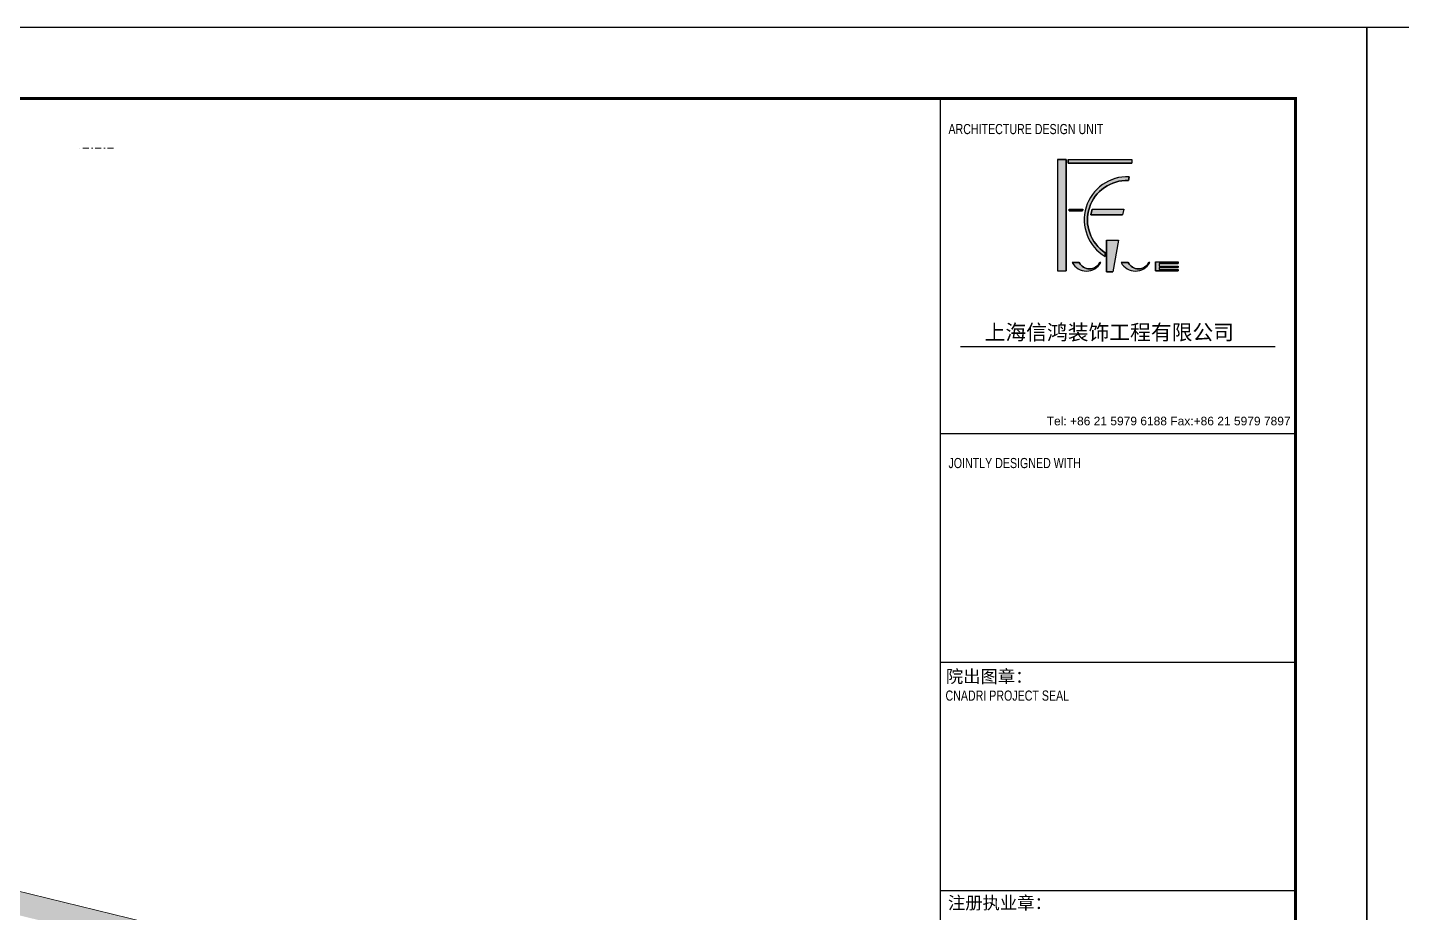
# Model space of a CAD drawing. Header units: millimetres. Extents: x 346472 to 732256, y -34068 to -15883.
# Drawn here: x 669400 to 681114, y -23431 to -15883 of the extents above; entities that cross this region are included whole.
import ezdxf

# ---------------------------------------------------------------- set-up
doc = ezdxf.new("R2010")
doc.units = ezdxf.units.MM
doc.header["$LTSCALE"] = 7
doc.linetypes.add('DASHDOT', pattern=[1, 0.5, -0.25, 0, -0.25])
doc.layers.get('0').update_dxf_attribs({"lineweight": 0})
for name, color, linetype in [('WALL', 7, 'Continuous'), ('walls', 7, 'Continuous'), ('图框', 9, 'Continuous')]:
    doc.layers.add(name, color=color, linetype=linetype)
doc.styles.add('ARIAL', font='Arial.ttf')
doc.styles.add('FUGUE', font='Arial.ttf')
doc.styles.add('图签-黑体', font='')
doc.styles.get('图签-黑体').set_extended_font_data('SimHei')

msp = doc.modelspace()

# ---------------------------------------------------------------- hatches: boundary and pattern name
at = {"layer": 'walls', "lineweight": 5}
h = msp.add_hatch(color=0, dxfattribs=at)
h.dxf.hatch_style = 1
h.paths.add_polyline_path([(659721.3, -18888.6), (659443.8, -18990.8), (660125.2, -21259.8), (660416, -28254), (660615.8, -28245.5), (660325, -21251.5), (665452.4, -22506.4), (665452.4, -22300.5), (660372.6, -21057.2)])
h.paths.add_polyline_path([(665452.4, -22300.5), (665452.4, -22506.4), (672345.2, -24193.4), (672208.2, -24753.3), (672189.5, -24829.7), (672286.6, -24853.4), (672383.8, -24877.2), (672587, -24046.7)])
h.paths.add_polyline_path([(672140.1, -25872.8), (672177, -25722.3), (671982.7, -25674.7), (671898.3, -26019.5), (674287.8, -26604.4), (673756.4, -28775.6), (673963.9, -28775.6), (674533.9, -26463.9)])
h.paths.add_polyline_path([(673963.9, -28775.6), (673756.4, -28775.6), (673715.9, -28941), (673911, -28990.1)])
h.paths.add_polyline_path([(673716.6, -28941.2), (673694.3, -29029.3), (673670.8, -29125.5), (673669.7, -29129.8), (675073.2, -29478.4), (675123.7, -29295.2)])
h = msp.add_hatch(color=8, dxfattribs=at)
h.dxf.hatch_style = 1
h.paths.add_polyline_path([(659721.3, -18888.6), (659443.8, -18990.8), (660125.2, -21259.8), (660416, -28254), (660615.8, -28245.5), (660325, -21251.5), (665452.4, -22506.4), (665452.4, -22300.5), (660372.6, -21057.2)])
h.paths.add_polyline_path([(665452.4, -22300.5), (665452.4, -22506.4), (672345.2, -24193.4), (672208.2, -24753.3), (672189.5, -24829.7), (672286.6, -24853.4), (672383.8, -24877.2), (672587, -24046.7)])
h.paths.add_polyline_path([(672140.1, -25872.8), (672177, -25722.3), (671982.7, -25674.7), (671898.3, -26019.5), (674287.8, -26604.4), (673756.4, -28775.6), (673963.9, -28775.6), (674533.9, -26463.9)])
h.paths.add_polyline_path([(673963.9, -28775.6), (673756.4, -28775.6), (673715.9, -28941), (673911, -28990.1)])
h.paths.add_polyline_path([(673716.6, -28941.2), (673694.3, -29029.3), (673670.8, -29125.5), (673669.7, -29129.8), (675073.2, -29478.4), (675123.7, -29295.2)])
at = {"layer": '图框'}
for points in [[(678255, -17008.7), (678181, -17008.7), (678181, -17959.7), (678255, -17959.7)], [(678272.1, -17041.1), (678814.2, -17041.1), (678814.2, -17008.7), (678272.1, -17008.7)], [(678787, -17188.5), (678793.2, -17156.7, 0.780601), (678587.9, -17836.7), (678587.9, -17804, -0.7611328)], [(678280.6, -17447.3), (678394.4, -17447.3), (678398.8, -17431.5), (678280.6, -17431.5)], [(678465.9, -17482.1), (678736.9, -17482.1), (678745.7, -17431.5), (678475.9, -17431.5)], [(678600.3, -17696.9), (678600.3, -17965.7), (678653.9, -17965.7), (678701, -17696.9)], [(678551.2, -17888.7), (678542.1, -17888.7, -0.607934), (678366.8, -17888.7), (678306.6, -17888.7, 0.5844925), (678551.2, -17888.7)], [(678968.5, -17888.7), (678959.4, -17888.7, -0.607934), (678784.1, -17888.7), (678723.9, -17888.7, 0.5844925), (678968.5, -17888.7)], [(679049.3, -17895.1), (679211.6, -17895.1), (679211.6, -17881.6), (679017.8, -17881.6), (679017.8, -17959), (679211.6, -17959), (679211.6, -17947.8), (679049.3, -17947.8), (679049.3, -17928.9), (679211.6, -17928.9), (679211.6, -17917.6), (679049.3, -17917.6)]]:
    msp.add_hatch(color=251, dxfattribs=at).paths.add_polyline_path(points, flags=0)

# ---------------------------------------------------------------- linework, layer by layer
at = {"color": 18, "linetype": 'DASHDOT', "lineweight": 5, "ltscale": 15, "true_color": 0x000000}
msp.add_line((670134.3, -16913.5), (669831.1, -16913.5), dxfattribs=at)
at = {"layer": 'WALL', "color": 0, "lineweight": 5}
msp.add_line((660372.6, -21057.2, 0.2), (672587, -24046.7, 0.2), dxfattribs=at)
at = {"layer": 'WALL', "color": 8, "lineweight": 5}
msp.add_line((660372.6, -21057.2, 0.2), (672587, -24046.7, 0.2), dxfattribs=at)
at = {"layer": '图框', "color": 251}
for p, q in [((677180.8, -16489.1), (677180.8, -33462)), ((677354, -18604.9), (680038.5, -18604.9)), ((677180.8, -19346.8), (680211.7, -19346.8)), ((677180.8, -21295.2), (680211.7, -21295.2)), ((677180.8, -23243.6), (680211.7, -23243.6))]:
    msp.add_line(p, q, dxfattribs=at)
at = {"layer": '图框', "color": 251, "linetype": 'Continuous'}
for p, q in [((678181, -17008.7), (678181, -17959.7)), ((678181, -17008.7), (678255, -17008.7)), ((678255, -17008.7), (678255, -17959.7)), ((678272.1, -17008.7), (678272.1, -17041.1)), ((678272.1, -17008.7), (678814.2, -17008.7)), ((678272.1, -17041.1), (678814.2, -17041.1)), ((678814.2, -17008.7), (678814.2, -17041.1)), ((678793.2, -17156.7), (678787, -17188.5)), ((678280.6, -17431.5), (678280.6, -17447.3)), ((678280.6, -17431.5), (678398.8, -17431.5)), ((678280.6, -17447.3), (678394.4, -17447.3)), ((678398.8, -17431.5), (678394.4, -17447.3)), ((678475.9, -17431.5), (678465.9, -17482.1)), ((678475.9, -17431.5), (678745.7, -17431.5)), ((678745.7, -17431.5), (678736.9, -17482.1)), ((678465.9, -17482.1), (678736.9, -17482.1)), ((678587.9, -17804), (678587.9, -17836.7)), ((678600.3, -17696.9), (678600.3, -17965.7)), ((678600.3, -17696.9), (678701, -17696.9)), ((678701, -17696.9), (678653.9, -17965.7)), ((678306.6, -17888.7), (678366.8, -17888.7)), ((678542.1, -17888.7), (678551.2, -17888.7)), ((678723.9, -17888.7), (678784.1, -17888.7)), ((678959.4, -17888.7), (678968.5, -17888.7)), ((679017.8, -17881.6), (679017.8, -17959)), ((679017.8, -17881.6), (679211.6, -17881.6)), ((679049.3, -17895.1), (679049.3, -17917.6)), ((679049.3, -17895.1), (679211.6, -17895.1)), ((679049.3, -17917.6), (679211.6, -17917.6)), ((679211.6, -17881.6), (679211.6, -17895.1)), ((679211.6, -17917.6), (679211.6, -17928.9)), ((678181, -17959.7), (678255, -17959.7)), ((678600.3, -17965.7), (678653.9, -17965.7)), ((679017.8, -17959), (679211.6, -17959)), ((679049.3, -17928.9), (679049.3, -17947.8)), ((679049.3, -17928.9), (679211.6, -17928.9)), ((679049.3, -17947.8), (679211.6, -17947.8)), ((679211.6, -17947.8), (679211.6, -17959))]:
    msp.add_line(p, q, dxfattribs=at)
at = {"layer": '图框', "color": 251}
for points in [[(655098.7, -34068.2), (680817.9, -34068.2), (680817.9, -15882.9), (655098.7, -15882.9)], [(680817.9, -34068.2), (706537, -34068.2), (706537, -15882.9), (680817.9, -15882.9)]]:
    msp.add_lwpolyline(points, close=True, dxfattribs=at)
at = {"layer": '图框', "color": 251, "const_width": 26}
msp.add_lwpolyline([(656397.7, -16489.1), (680211.7, -16489.1), (680211.7, -33462), (656397.7, -33462)], close=True, dxfattribs=at)
at = {"layer": '图框', "color": 251, "linetype": 'Continuous'}
for points in [[(678255, -17008.7), (678181, -17008.7), (678181, -17959.7), (678255, -17959.7)], [(678272.1, -17041.1), (678272.1, -17008.7), (678814.2, -17008.7), (678814.2, -17041.1)], [(678280.6, -17447.3), (678280.6, -17431.5), (678398.8, -17431.5), (678394.4, -17447.3)], [(678465.9, -17482.1), (678475.9, -17431.5), (678745.7, -17431.5), (678736.9, -17482.1)], [(678600.3, -17696.9), (678701, -17696.9), (678653.9, -17965.7), (678600.3, -17965.7)], [(679049.3, -17895.1), (679049.3, -17917.6), (679211.6, -17917.6), (679211.6, -17928.9), (679049.3, -17928.9), (679049.3, -17947.8), (679211.6, -17947.8), (679211.6, -17959), (679017.8, -17959), (679017.8, -17881.6), (679211.6, -17881.6), (679211.6, -17895.1)]]:
    msp.add_lwpolyline(points, close=True, dxfattribs=at)
for points in [[(678787, -17188.5), (678793.2, -17156.7, 0.780601), (678587.9, -17836.7), (678587.9, -17804, -0.7611328)], [(678551.2, -17888.7), (678542.1, -17888.7, -0.607934), (678366.8, -17888.7), (678306.6, -17888.7, 0.5844925), (678551.2, -17888.7)], [(678968.5, -17888.7), (678959.4, -17888.7, -0.607934), (678784.1, -17888.7), (678723.9, -17888.7, 0.5844925), (678968.5, -17888.7)]]:
    msp.add_lwpolyline(points, format="xyb", close=True, dxfattribs=at)
for centre, radius, start, end in [((678775.7, -17522.4), 366.1, 87.24681, 239.14934), ((678772.5, -17523.8), 335.6, 87.52104, 236.62485), ((678428.9, -17819.8), 140.3, 209.39136, 330.61523), ((678454.4, -17843.3), 98.7, 207.40632, 332.59368), ((678846.2, -17819.8), 140.3, 209.39136, 330.61523), ((678871.7, -17843.3), 98.7, 207.40632, 332.59368)]:
    msp.add_arc(centre, radius, start, end, dxfattribs=at)

# ---------------------------------------------------------------- texts
at = {"layer": '图框', "color": 251, "style": 'ARIAL', "width": 0.75}
for s, p in [('ARCHITECTURE DESIGN UNIT', (677252, -16792.6)), ('JOINTLY DESIGNED WITH', (677252, -19641.1)), ('CNADRI PROJECT SEAL', (677226.8, -21624.6))]:
    msp.add_text(s, height=86.596, dxfattribs=at).set_placement(p)
at = {"layer": '图框', "color": 251, "style": '图签-黑体'}
for s, p in [('院出图章：', (677229.8, -21472.1)), ('注册执业章：', (677247.4, -23402.5))]:
    msp.add_text(s, height=108.25, dxfattribs=at).set_placement(p)
at = {"layer": '图框', "color": 251, "insert": (678623.4, -18490), "char_height": 129.895, "width": 3030.873, "attachment_point": 5, "line_spacing_factor": 0.66852, "style": 'FUGUE'}
msp.add_mtext('{\\fSimSun|b0|i0|c134|p2;上海信鸿装饰工程有限公司}', dxfattribs=at)
at = {"layer": '图框', "color": 251, "insert": (678089.8, -19277.1), "char_height": 132.56, "attachment_point": 7, "line_spacing_factor": 0.66852, "style": 'FUGUE'}
msp.add_mtext('{\\H0.55168x;\\C7;Tel: +86 21 5979 6188 Fax:+86 21 5979 7897}', dxfattribs=at)

doc.saveas('drawing.dxf')
